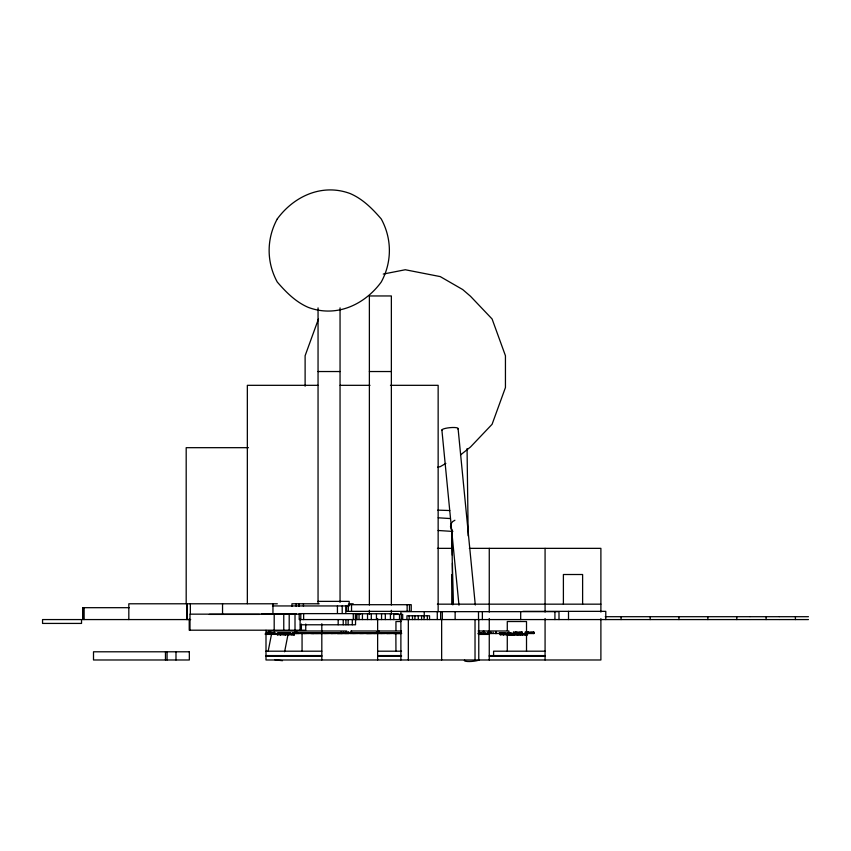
<?xml version="1.0" encoding="UTF-8"?>
<svg xmlns="http://www.w3.org/2000/svg" width="851" height="851" viewBox="0 0 851 851"><rect width="100%" height="100%" fill="white"/><g stroke="black" fill="none" stroke-linecap="round" stroke-linejoin="round"><path stroke-width="1.28" d="M268.15 651.281L271.735 633.08M284.617 651.781L287.936 634.878M318.476 318.976L305.115 355.729L305.115 386.205M445.86 463.423L440.233 466.656L437.648 467.167M460.465 454.987L470.486 447.009L492.091 424.287L505.441 387.535L505.441 355.729L492.091 318.976L470.486 296.254L462.71 289.563L440.233 276.596L405.278 269.746L383.269 274.065M318.051 371.536L340.049 371.536M369.377 371.536L391.364 371.536M318.051 385.322L247.343 385.322L247.343 603.689M340.145 385.322L369.994 385.322M390.449 385.322L438.148 385.322L438.148 611.635M248.46 447.679L186.188 447.679L186.188 603.71M437.435 548.352L452.051 548.352M469.326 548.352L600.891 548.352L600.891 612.082M317.849 601.37L349.187 601.37L349.187 605.944L272.48 605.944M277.33 603.784L128.82 603.784L128.82 619.571M319.199 603.784L291.936 603.784L291.936 606.38M348.995 603.784L353.218 603.784M437.371 604.167L600.891 604.167M348.336 604.699L411.246 604.699L411.246 611.358L346.57 611.358L346.57 605.806M129.309 607.688L82.696 607.688L82.696 619.571L190.688 619.571M522.886 611.348L605.784 611.348L605.784 619.571M360.526 613.624L299.212 613.624L299.212 619.571L749.848 619.571M261.438 613.762L296.201 613.762M398.215 613.762L359.048 613.762L359.048 619.571M300.169 614.156L189.996 614.156L189.996 630.197M355.558 614.22L360.122 614.22M209.335 614.401L259.566 614.401M355.644 614.401L360.122 614.401M393.8 614.401L402.693 614.401L402.693 619.571M605.263 616.698L749.848 616.698M750.135 616.698L779.154 616.698M779.431 616.698L808.45 616.698M750.135 619.571L779.154 619.571M779.431 619.571L808.45 619.571M401.076 621.528L395.949 621.528L395.949 630.506M300.435 624.783L355.537 624.783L355.537 619.571M401.47 630.995L378.429 630.995L378.429 633.506M478.081 630.995L508.898 630.995L508.898 633.506M513.366 632.187L522.386 632.187M525.088 632.187L534.109 632.187M345.495 632.304L349.027 632.304L349.027 633.506L265.852 633.506L265.852 634.389M268.118 632.633L269.001 632.633M293.435 632.633L295.957 632.633M345.378 632.633L347.91 632.633L347.91 633.506M375.227 632.633L377.759 632.633L377.833 633.506M510.079 632.633L510.121 633.506M266.757 632.697L273.862 632.697M286.883 632.697L281.319 632.697L281.319 633.506M292.425 632.74L299.297 632.74L299.297 633.506M300.541 632.74L307.424 632.74L307.424 633.506M307.849 632.74L348.25 632.74M349.495 632.74L356.367 632.74L356.367 633.506M356.803 632.74L397.534 632.74L397.534 633.506M398.779 632.74L401.512 632.74M285.202 632.846L290.553 632.846L290.553 633.506M337.145 632.846L342.506 632.846L342.506 633.506M478.305 632.846L481.857 632.846L481.921 634.41M499.356 632.846L504.717 632.846L504.717 633.506M277.628 633.016L280.904 633.016M500.09 633.048L511.802 633.048M349.495 633.506L401.693 633.506M478.081 633.506L522.386 633.506M525.088 633.506L534.109 633.506M478.368 633.633L488.059 633.633M514.525 633.687L507.143 633.687L507.143 634.761M265.321 633.718L272.086 633.718L272.086 634.389M274.118 633.952L280.904 633.952M265.321 634.389L277.49 634.389L277.447 633.506M478.368 634.41L488.059 634.41L488.155 632.261M514.525 634.761L500.09 634.761L500.08 632.633M277.277 634.825L294.478 634.825M508.76 634.825L517.78 634.825M266.001 651.196L321.816 651.196M377.631 651.196L401.555 651.196M545.076 651.196L493.591 651.196L493.591 655.589M266.001 655.589L321.816 655.589M377.631 655.589L401.555 655.589M489.261 655.589L545.076 655.589M266.001 656.323L321.816 656.323M377.631 656.323L401.555 656.323M489.261 656.323L545.076 656.323M437.839 510.143L449.775 510.526M438.201 517.791L450.083 518.546M438.148 530.492L452.668 531.418M274.979 659.865L282.5 660.695M458.083 428.521L475.294 604.997M441.892 430.032L458.976 605.199M451.955 529.992L452.306 555.224M452.424 563.202L452.998 604.37M467.061 448.594L468.188 535.864M451.87 530.843L452.828 604.891M795.408 616.698L795.408 619.571M766.102 616.698L766.102 619.571M736.806 616.698L736.806 619.571M707.872 616.698L707.872 619.571M678.938 616.698L678.938 619.571M650.185 616.698L650.185 619.571M621.07 616.698L621.07 619.571M600.891 618.677L600.891 659.982L266.001 659.982L266.001 630.293M582.616 604.167L582.616 574.51L563.394 574.51L563.394 604.167M568.511 611.348L568.511 619.571M559.001 619.571L559.001 611.656L400.885 611.656L400.885 614.262M554.926 611.656L554.926 619.571M545.076 548.352L545.076 612.007M545.076 618.517L545.076 659.982M533.832 632.187L533.832 633.506M533.471 632.187L533.46 633.506M533.237 632.187L533.237 633.506M532.098 632.187L532.098 633.506M530.939 632.187L530.939 633.506M528.694 632.187L528.694 633.506M528.407 632.187L528.407 633.506M527.205 632.187L527.205 633.506M527.195 633.687L527.195 634.761M526.992 632.187L526.992 633.506M526.907 633.687L526.886 634.761M526.716 633.687L526.716 634.761M526.514 651.196L526.514 621.528L507.281 621.528L507.281 630.506M525.79 633.687L525.79 634.761M525.567 633.687L525.567 634.761M525.375 632.187L525.375 633.506M525.258 633.687L525.269 634.761M525.078 633.687L525.078 634.761M524.567 633.687L524.567 634.761M522.259 633.687L522.259 634.761M522.11 632.187L522.11 633.506M522.152 633.687L522.152 634.761M521.748 632.187L521.737 633.506M521.514 632.187L521.514 633.506M521.386 633.687L521.386 634.761M520.684 611.656L520.684 619.571M520.716 633.687L520.716 634.761M520.631 633.687L520.514 634.761M520.376 632.187L520.376 633.506M520.28 633.687L520.28 634.761M520.046 633.687L520.046 634.761M519.216 632.187L519.216 633.506M519.078 633.687L519.078 634.761M518.993 633.687L518.993 634.761M518.653 633.687L518.653 634.761M517.504 633.506L517.504 634.825M517.131 633.506L517.142 634.825M516.972 632.187L516.972 633.506M516.908 633.506L516.908 634.825M516.685 632.187L516.685 633.506M515.77 633.506L515.77 634.825M515.493 632.187L515.493 633.506M515.27 632.187L515.27 633.506M514.61 633.506L514.61 634.825M514.291 633.687L514.291 634.761M513.983 633.687L514.004 634.761M513.813 633.687L513.813 634.761M513.653 632.187L513.653 633.506M512.366 633.506L512.366 634.825M512.079 633.506L512.079 634.825M511.664 633.687L511.664 634.761M510.887 633.506L510.887 634.825M510.664 633.506L510.664 634.825M510.121 633.687L510.121 634.761M509.355 633.687L509.355 634.761M509.249 633.687L509.249 634.761M509.047 633.506L509.047 634.825M508.1 632.633L508.1 633.506M507.728 633.687L507.813 634.761M507.377 633.687L507.377 634.761M507.281 634.346L507.281 651.196M504.505 632.846L504.505 633.506M503.92 632.633L503.835 633.506M503.739 632.633L503.739 633.506M503.601 633.048L503.601 634.761M503.377 632.846L503.42 634.761M503.164 632.633L503.164 633.506M502.952 632.633L502.952 633.506M502.664 632.846L502.664 633.506M501.92 632.633L502.005 633.506M501.728 632.633L501.792 633.506M501.26 632.633L501.26 633.506M501.069 632.633L501.069 633.506M500.75 632.633L500.718 633.506M500.537 632.633L500.462 634.761M500.399 632.846L500.271 633.506M499.888 632.633L499.888 633.506M499.516 632.846L499.516 633.506M496.431 632.261L496.431 633.506M496.165 632.261L496.165 633.506M495.612 632.261L495.612 633.506M493.123 632.261L493.123 633.506M491.335 632.261L491.335 633.506M490.453 632.261L490.453 633.506M490.314 632.261L490.314 633.506M489.261 548.352L489.261 612.082M489.261 618.517L489.261 659.982M488.559 632.261L488.655 633.506M487.878 632.261L487.878 633.506M487.261 632.633L487.272 634.41M487.08 633.633L486.995 634.41M486.24 633.633L486.24 634.41M486.049 633.633L486.049 634.41M485.73 633.633L485.73 634.41M485.357 633.633L485.357 634.41L485.251 632.633M485.038 633.633L485.049 634.41M484.783 633.633L484.666 634.41M484.644 633.633L484.485 634.41M483.868 630.995L483.911 634.41M483.325 630.995L483.325 633.506M482.368 611.656L482.368 619.571M481.655 632.846L481.655 633.506M481.358 633.633L481.358 634.41M481.123 632.846L481.123 633.506M481.06 632.633L480.975 633.506M480.879 632.633L480.879 633.506M480.528 632.846L480.57 634.41M480.315 632.633L480.379 634.41M480.102 632.633L480.102 633.506M479.815 632.846L479.815 633.506M479.549 633.633L479.549 634.41M479.358 633.633L479.358 634.41M479.06 632.633L479.039 634.41M478.964 632.633L478.964 633.506M478.773 619.571L478.773 659.982M478.507 611.656L478.507 619.571M475.028 619.571L475.028 659.982M455.136 611.656L455.136 619.485M451.764 574.51L451.764 604.167M442.318 611.656L442.318 619.485M441.648 619.571L441.648 659.982M440.648 611.656L440.648 619.485M437.276 611.656L437.276 619.485M429.553 619.571L429.553 615.794L406.959 615.794L406.959 619.571M427.351 615.794L427.351 619.571M424.255 611.656L424.255 616.879M424.032 615.794L424.032 619.571M421.585 615.794L421.585 619.571M418.266 615.794L418.266 619.571M414.926 615.794L414.926 619.571M412.48 615.794L412.48 619.571M409.48 604.699L409.48 611.358M409.15 615.794L409.15 619.571M408.331 619.571L408.331 659.982M407.14 604.699L407.14 611.358M401.321 614.401L401.321 619.571M400.885 619.485L400.885 659.982M399.821 633.506L399.821 632.846L394.47 632.846L394.524 633.506M399.513 614.401L399.513 619.571M399.023 632.633L399.076 633.506M398.842 632.633L398.938 633.506M398.491 632.846L398.491 633.506M398.268 632.633L398.268 633.506M398.055 632.633L398.055 633.506M397.779 632.846L397.779 633.506M397.119 632.633L397.119 633.506M397.023 632.633L396.928 633.506M396.832 632.633L396.811 633.506M396.555 632.74L396.555 633.506L396.364 632.633M396.183 632.633L396.183 633.506M395.949 651.196L395.864 632.633L395.726 633.506M395.641 632.633L395.502 633.506M395.385 632.846L395.353 633.506M395.183 632.633L395.204 633.506M395.002 632.633L395.002 633.506M394.811 632.74L394.843 633.506M394.619 632.846L394.619 633.506M394.258 632.74L394.258 633.506M394.119 632.74L394.141 633.506M393.97 632.74L393.97 633.506M393.811 613.762L393.811 619.571M393.385 632.74L393.385 633.506M391.396 632.74L391.396 633.506M391.364 604.987L391.364 295.957L369.377 295.957L369.377 604.987M391.364 610.295L391.364 614.273M390.673 632.74L390.673 633.506M390.428 613.762L390.428 619.571M389.886 632.74L389.886 633.506M389.694 632.74L389.694 633.506M389.609 632.74L389.609 633.506M388.854 632.74L388.854 633.506M388.662 632.74L388.662 633.506M388.343 632.74L388.343 633.506M387.95 632.74L387.982 633.506M387.662 632.74L387.652 633.506M387.396 633.506L387.396 632.74L387.258 633.506M387.109 632.74L387.109 633.506M386.524 632.74L386.524 633.506M385.322 613.762L385.322 619.571M384.535 632.74L384.535 633.506M383.971 632.74L383.971 633.506M383.184 632.74L383.184 633.506M382.993 632.74L382.907 633.506M382.163 632.74L382.163 633.506M381.971 632.74L381.971 633.506M381.652 632.74L381.652 633.506M381.556 613.762L381.556 619.571M381.28 632.74L381.248 633.506M380.961 632.74L380.95 633.506M380.695 632.74L380.578 633.506L380.408 632.74M379.833 632.74L379.833 633.506M378.982 630.995L378.982 633.506M377.631 618.517L377.631 659.982M377.078 632.74L377.078 633.506M376.546 633.506L376.546 630.995L350.963 630.995L350.963 633.506M376.45 613.762L376.45 619.571M376.28 632.74L376.28 633.506M376.004 632.74L376.099 633.506M375.748 632.633L375.748 633.506M375.259 632.74L375.259 633.506M375.068 632.74L375.068 633.506M374.748 632.74L374.748 633.506M374.376 632.74L374.376 633.506M374.355 632.74L374.355 633.506M374.057 632.74L374.046 633.506M373.791 632.74L373.685 633.506M373.653 632.74L373.504 633.506M372.929 632.74L372.929 633.506M372.355 633.506L372.355 632.846L366.994 632.846L367.058 633.506M372.153 632.846L372.153 633.506M371.557 632.633L371.61 633.506M371.376 632.633L371.472 633.506M371.302 613.762L371.302 619.571M370.802 632.633L370.802 633.506M370.589 632.633L370.589 633.506M370.302 632.846L370.302 633.506M370.068 632.74L370.068 633.506M369.642 632.633L369.642 633.506M369.557 632.633L369.462 633.506M369.377 610.295L369.377 614.273M369.366 632.633L369.345 633.506M369.089 632.74L369.089 633.506M368.898 632.633L369.004 633.506M368.706 632.633L368.706 633.506M368.398 632.633L368.409 633.506M368.175 632.633L368.26 633.506M368.058 632.74L368.036 633.506M367.994 632.846L367.887 633.506M367.717 632.633L367.738 633.506M367.536 613.762L367.536 619.571M367.536 632.633L367.536 633.506M367.377 632.74L367.345 633.506M367.153 632.846L367.153 633.506M366.792 632.74L366.792 633.506L366.653 632.74M366.504 632.74L366.504 633.506M365.919 632.74L365.919 633.506M363.93 632.74L363.93 633.506M363.675 632.74L363.675 633.506M362.888 632.74L362.888 633.506M362.696 632.74L362.696 633.506M362.611 632.74L362.611 633.506M362.43 613.762L362.43 619.571M361.856 632.74L361.856 633.506M361.664 632.74L361.664 633.506M361.345 632.74L361.345 633.506M360.984 632.74L360.952 633.506M360.664 632.74L360.654 633.506M360.399 632.74L360.399 633.506L360.26 632.74M360.111 632.74L360.111 633.506M359.526 632.74L359.526 633.506M357.537 632.74L357.537 633.506M356.952 613.624L356.952 619.571M356.314 614.401L356.314 619.571M355.58 632.74L355.58 633.506M355.378 613.624L355.378 619.571M355.388 632.74L355.303 633.506M354.559 632.74L354.559 633.506M354.356 632.74L354.356 633.506M354.037 632.74L354.037 633.506M353.676 632.74L353.644 633.506M353.293 613.624L353.293 619.571M353.356 632.74L353.346 633.506M352.952 632.74L352.974 633.506M352.803 632.74L352.803 633.506M352.303 619.571L352.303 624.783M352.218 632.74L352.218 633.506M351.527 604.699L351.527 611.358M351.506 630.995L351.506 633.506M350.229 632.74L350.229 633.506M348.772 632.304L348.772 633.506M348.336 605.806L348.336 611.358M348.421 632.304L348.421 633.506M348.144 619.571L348.144 624.783M348.229 632.304L348.25 633.506M347.463 632.74L347.463 633.506M347.272 632.74L347.272 633.506M347.187 632.74L347.187 633.506M346.697 633.506L346.697 630.995L296.084 630.995L296.02 633.506M346.431 632.74L346.431 633.506M346.24 632.74L346.24 633.506M345.931 619.571L345.931 624.783M345.9 632.633L345.921 633.506M345.814 605.944L345.814 613.38M345.814 632.304L345.814 633.506M345.527 632.74L345.549 633.506M345.24 632.74L345.229 633.506M344.974 632.74L344.974 633.506L344.836 632.74M344.676 632.74L344.676 633.506M344.081 632.304L344.102 633.506M343.219 619.571L343.219 624.783M343.23 632.304L343.23 633.506M343.091 632.304L343.091 633.506M342.304 632.846L342.304 633.506M342.208 605.944L342.208 613.38M342.113 632.74L342.113 633.506M341.762 632.846L341.762 633.506M341.708 632.633L341.623 633.506M341.485 632.304L341.528 633.506M341.389 632.304L341.389 633.506M341.166 632.846L341.166 633.506M340.996 632.304L340.943 633.506M340.74 632.304L340.751 633.506M340.655 632.74L340.655 633.506M340.453 632.846L340.453 633.506M340.049 307.892L340.049 602.327M339.911 632.74L339.911 633.506M339.709 632.633L339.719 633.506M339.613 632.633L339.496 633.506M339.4 632.74L339.4 633.506M339.049 632.633L339.006 633.506M338.858 632.633L338.858 633.506M338.698 633.506L338.56 632.633L338.453 633.506M338.326 632.633L338.23 633.506M338.177 619.571L338.177 624.783M338.155 632.74L338.06 633.506M337.868 632.633L337.89 633.506M337.687 632.633L337.687 633.506M337.581 632.74L337.581 633.506M337.432 605.944L337.432 613.38M337.304 632.846L337.304 633.506M335.592 632.74L335.592 633.506M335.028 632.74L335.028 633.506M334.241 632.74L334.241 633.506M333.964 632.74L334.049 633.506M333.209 632.74L333.209 633.506M333.018 632.74L333.018 633.506M332.698 632.74L332.698 633.506M332.326 632.74L332.305 633.506M332.018 632.74L332.007 633.506M331.752 632.74L331.752 633.506M331.613 632.74L331.635 633.506M331.454 632.74L331.454 633.506M330.879 632.74L330.879 633.506M328.89 632.74L328.89 633.506M328.124 632.74L328.124 633.506M327.337 632.74L327.337 633.506M327.146 632.74L327.061 633.506M326.316 632.74L326.316 633.506M326.114 632.74L326.114 633.506M325.805 632.74L325.805 633.506M325.401 632.74L325.433 633.506M325.114 632.74L325.103 633.506M324.848 632.74L324.731 633.506M324.71 632.74L324.561 633.506M323.976 632.74L323.976 633.506M322.837 632.633L322.88 633.506M321.986 632.74L321.986 633.506M321.816 623.73L321.816 659.982M321.657 630.995L321.657 633.506M321.125 632.74L321.125 633.506M320.859 632.633L320.859 633.506M320.338 632.74L320.338 633.506M320.146 632.74L320.146 633.506M320.061 632.74L320.061 633.506M319.306 632.74L319.306 633.506M319.114 632.74L319.114 633.506M318.795 632.74L318.795 633.506M318.402 632.74L318.423 633.506M318.051 307.892L318.051 603.657M318.104 632.74L318.114 633.506M317.849 632.74L317.849 633.506L317.71 632.74M317.466 633.506L317.551 632.74L312.115 632.846L312.009 633.506M317.263 632.846L317.263 633.506M316.976 632.74L316.976 633.506M316.678 632.633L316.732 633.506M316.498 632.633L316.583 633.506M316.136 632.846L316.136 633.506M315.923 632.633L315.923 633.506M315.71 632.633L315.71 633.506M315.423 632.846L315.423 633.506M314.987 632.74L314.987 633.506M314.668 632.633L314.732 633.506M314.487 632.633L314.583 633.506M314.019 632.633L313.945 633.506M313.828 632.633L313.753 633.506M313.657 632.74L313.657 633.506M313.53 632.633L313.476 633.506M313.296 632.633L313.296 633.506M313.2 632.846L313.157 633.506M312.913 632.74L313.008 633.506M312.838 632.633L312.849 633.506M312.647 632.633L312.647 633.506M312.402 632.74L312.402 633.506M312.274 632.846L312.274 633.506M311.711 632.74L311.7 633.506M311.455 632.74L311.455 633.506M311.338 632.74L311.317 633.506M311.158 632.74L311.158 633.506M310.583 632.74L310.583 633.506M308.594 632.74L308.594 633.506M306.637 632.74L306.637 633.506M306.445 632.74L306.349 633.506M305.754 624.028L305.754 630.197L189.23 630.197L189.23 619.092M305.605 632.74L305.605 633.506M305.413 632.74L305.413 633.506M305.094 632.74L305.094 633.506M304.722 632.74L304.722 633.506M304.701 632.74L304.701 633.506M304.403 632.74L304.403 633.506M304.03 632.74L304.009 633.506M303.85 632.74L303.85 633.506M303.647 613.624L303.647 619.571M303.445 603.784L303.445 606.38M303.275 632.74L303.275 633.506M302.062 633.144L302.062 651.196M301.392 624.028L301.392 630.197M301.286 632.74L301.286 633.506M300.786 613.624L300.786 619.571M300.116 619.092L300.116 630.197M298.999 603.784L298.999 606.38M298.51 632.74L298.51 633.506M298.318 632.74L298.318 633.506M298.233 632.74L298.233 633.506M297.488 632.74L297.488 633.506M297.297 632.74L297.297 633.506M296.978 632.74L296.978 633.506M296.627 630.995L296.605 633.506M296.212 603.784L296.212 606.38M296.276 632.74L296.286 633.506M295.925 632.633L295.914 633.506M295.733 632.74L295.733 633.506M295.159 632.74L295.159 633.506M295.01 614.156L295.01 630.197M294.744 633.506L294.744 630.995L269.161 630.995L269.076 634.389M294.212 633.506L294.212 634.825M293.946 632.633L293.946 634.825M293.159 632.74L293.01 634.825M291.744 633.506L291.744 634.825M290.351 632.846L290.351 633.506M289.808 632.846L289.808 633.506M289.755 632.633L289.67 633.506M289.574 632.633L289.574 633.506M289.202 614.156L289.202 630.197M289.223 632.846L289.223 633.506M289 632.633L289 633.506M288.787 632.633L288.787 633.506M288.51 632.846L288.51 633.506M288.17 633.506L288.17 634.825M288.01 633.506L288.01 634.825M287.84 632.633L287.755 633.506M287.564 632.633L287.627 633.506M287.095 632.633L287.095 633.506M286.915 632.633L286.883 633.506M286.713 632.697L286.713 633.506M286.596 632.633L286.489 633.506M286.372 632.633L286.276 633.506M286.085 632.846L286.117 633.506M285.915 632.633L285.936 633.506M285.734 632.633L285.734 633.506M285.468 633.506L285.468 634.825M285.351 632.846L285.372 634.825M284.734 632.697L284.734 633.506M284.106 633.506L284.106 634.825M283.766 614.156L283.766 630.197M283.564 632.697L283.564 633.506M282.989 632.697L282.904 633.506M281.83 632.697L281.766 633.506M281.5 632.697L281.5 633.506M280.724 633.016L280.724 633.952M280.532 633.016L280.522 634.825M280.373 633.506L280.373 634.825M278.968 633.016L278.968 633.952M278.351 632.633L278.309 633.506M277.575 633.506L277.575 634.825M276.075 633.506L276.043 634.389M275.479 633.506L275.479 634.389M274.745 632.304L274.745 633.506M274.49 632.304L274.49 633.506M274.192 614.156L274.192 630.197M274.16 632.304L274.065 634.389M273.948 632.304L273.862 633.506M273.692 632.697L273.692 633.506M273.458 632.697L273.331 633.506M272.958 603.784L272.958 614.305M272.309 632.697L272.309 633.506M272.139 632.697L272.139 633.506M271.905 632.697L271.916 633.506M271.767 632.697L271.767 633.506M271.884 633.718L271.884 634.389M271.714 632.697L271.714 633.506M271.543 632.304L271.543 633.506M271.288 633.506L271.341 634.389M271.107 633.506L271.192 634.389M270.671 633.718L270.756 634.389M270.554 632.697L270.533 634.389M270.32 633.506L270.469 634.389M270.161 632.697L270.161 633.506M269.98 632.697L269.98 633.506M270.033 633.718L270.033 634.389M269.778 634.389L269.799 632.304L266.459 632.304L266.491 634.389M269.714 630.995L269.693 634.389M269.288 633.506L269.341 634.389M268.948 632.304L268.916 634.389M268.82 632.304L268.81 633.506M268.629 633.506L268.629 634.389M268.416 632.697L268.448 634.389M268.331 632.697L268.31 633.506M268.129 633.506L268.139 634.389M267.874 633.506L267.905 634.389M267.778 633.506L267.81 634.389M267.522 632.697L267.586 633.506M267.618 633.718L267.639 634.389M267.448 633.506L267.469 634.389M267.214 632.304L267.267 634.389M267.118 632.304L267.033 634.389M266.927 632.697L266.927 633.506M266.884 633.718L266.884 634.389M266.725 632.304L266.714 634.389M266.31 634.389L266.235 633.718L266.055 634.389M265.469 633.718L265.469 634.389M222.547 603.784L222.547 614.305M190.347 603.784L190.347 614.305M187.039 603.784L187.039 619.571M186.933 603.784L186.933 619.571M175.987 651.792L175.987 659.982M167.073 651.792L167.073 659.982M165.466 651.792L165.466 659.982M84.132 607.688L84.132 619.571M82.813 607.688L82.813 619.571M442.169 430.425A8.127 1.606 -5.6 0 1 449.998 427.659A8.127 1.606 -5.6 0 1 457.806 428.957M479.464 659.908A8.127 1.606 -5.6 0 1 469.358 661.535A8.127 1.606 -5.6 0 1 464.646 660.068M452.711 531.258A6.489 6.489 0.4 0 1 454.902 520.248M277.266 218.952C266.427 238.812 266.427 262.161 277.266 282.021C286.127 292.276 295.669 301.956 308.317 307.402C336.188 317.817 364.462 304.924 381.248 282.021C392.088 262.161 392.088 238.812 381.248 218.952C372.398 208.708 362.845 199.028 350.197 193.571C322.327 183.167 294.052 196.049 277.266 218.952M81.536 619.571L42.55 619.571L42.55 623.421L81.536 623.421L81.536 619.571M527.429 633.687L518.408 633.687L518.408 634.761L527.429 634.761L527.429 633.687M189.337 651.792L93.504 651.792L93.504 659.982L189.337 659.982L189.337 651.792M523.025 634.761L523.025 633.687L522.94 634.761M495.835 633.506L495.835 632.261L495.814 633.506M399.619 633.506L399.619 632.846L399.523 633.506M371.015 633.506L371.015 632.846L370.94 633.506M279.936 633.952L279.936 633.016L279.873 633.952"/></g></svg>
